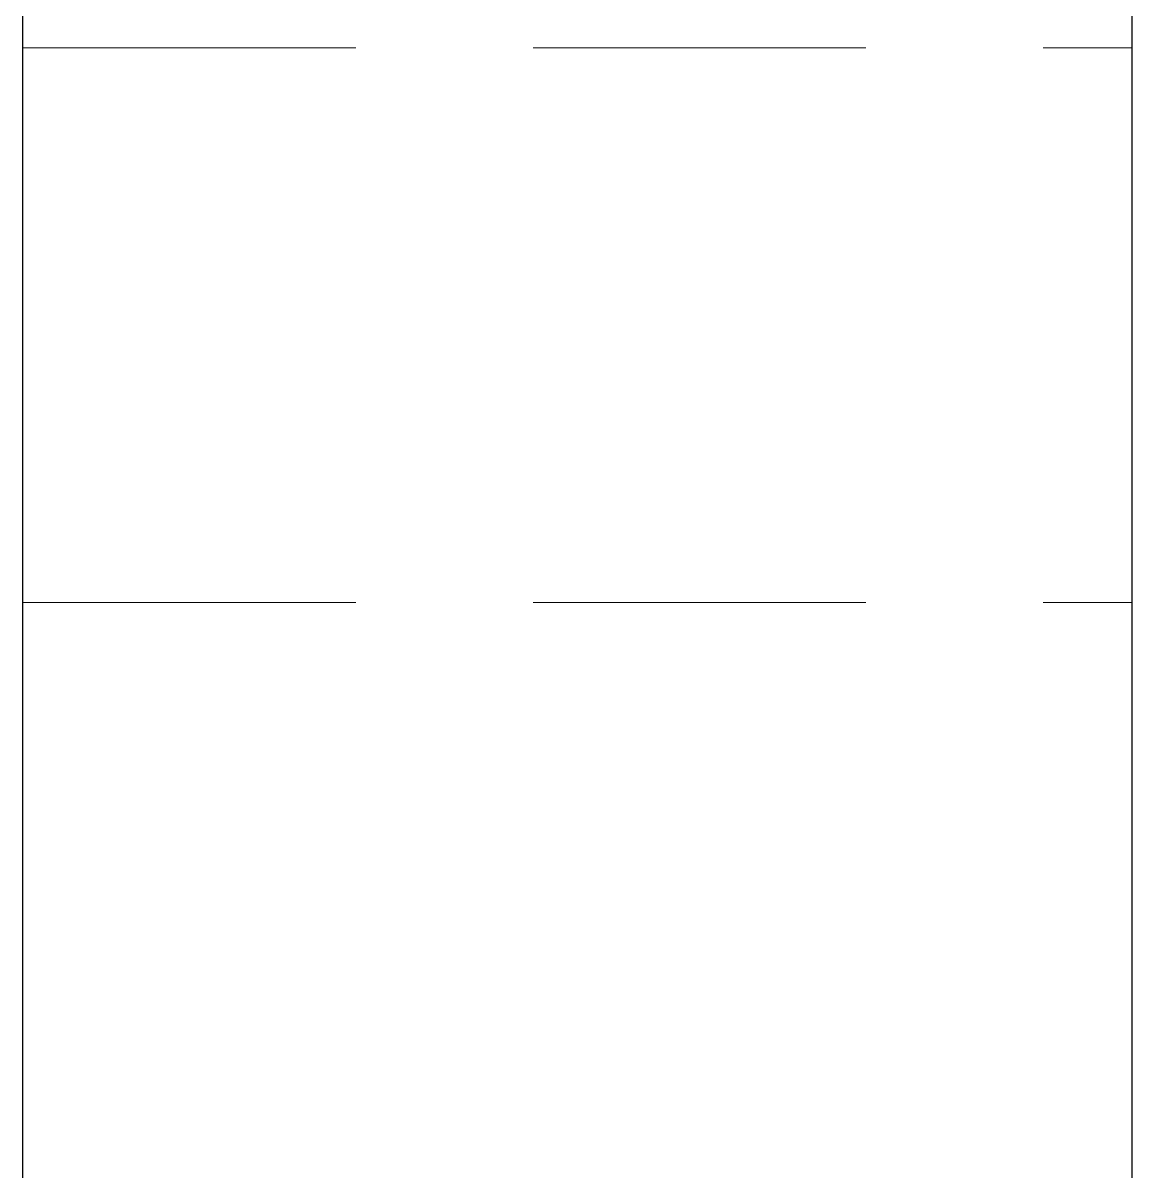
# Paper-space layout '01_三视图' of a CAD drawing. Header units: millimetres. Extents: x 8 to 451, y 8 to 289.
# Drawn here: x 53.92 to 58.93, y 235.9 to 241.08 of the extents above; entities that cross this region are included whole.
import ezdxf

# ---------------------------------------------------------------- set-up
doc = ezdxf.new("R2010")
doc.units = ezdxf.units.MM
doc.linetypes.add('WP_HIDDEN', pattern=[2.3, 1.5, -0.8])
doc.layers.add('HIDDEN', color=7, linetype='WP_HIDDEN', lineweight=13)
doc.layers.add('VISIBLE', color=7, linetype='CONTINUOUS', lineweight=25)

psp = doc.layouts.new('01_三视图')

# ---------------------------------------------------------------- linework, layer by layer
at = {"layer": 'HIDDEN'}
for points in [[(53.925, 238.4627), (53.925, 238.494), (53.925, 238.5865), (53.925, 238.7354), (53.925, 238.9333), (53.925, 239.1703), (53.925, 239.4345), (53.925, 239.7127), (53.925, 239.9908), (53.925, 240.255), (53.925, 240.4921), (53.925, 240.69), (53.925, 240.8389), (53.925, 240.9313), (53.925, 240.9627)], [(53.925, 240.9627), (58.925, 240.9627)], [(58.925, 238.4627), (58.925, 238.494), (58.925, 238.5865), (58.925, 238.7354), (58.925, 238.9333), (58.925, 239.1703), (58.925, 239.4345), (58.925, 239.7127), (58.925, 239.9908), (58.925, 240.255), (58.925, 240.4921), (58.925, 240.69), (58.925, 240.8389), (58.925, 240.9313), (58.925, 240.9627)], [(53.925, 238.4627), (58.925, 238.4627)]]:
    psp.add_lwpolyline(points, dxfattribs=at)
at = {"layer": 'VISIBLE'}
for points in [[(53.925, 140.25), (53.925, 246.25)], [(58.925, 138.75), (58.925, 246.25)]]:
    psp.add_lwpolyline(points, dxfattribs=at)

doc.saveas('drawing.dxf')
